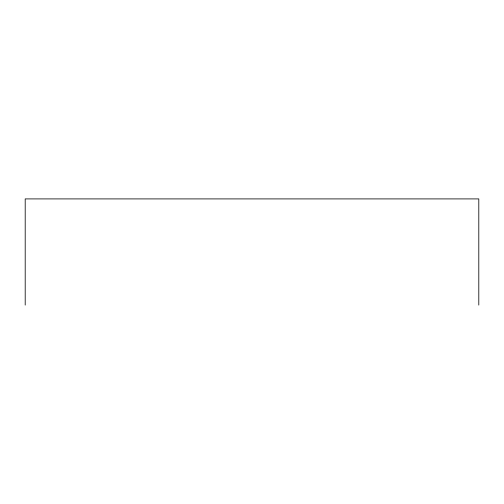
<?xml version="1.0" encoding="UTF-8"?>
<svg xmlns="http://www.w3.org/2000/svg" width="504" height="504" viewBox="0 0 504 504"><rect width="100%" height="100%" fill="white"/><g stroke="black" fill="none" stroke-linecap="round" stroke-linejoin="round"><path stroke-width="0.76" d="M478.8 305.09L478.8 198.91L25.2 198.91L25.2 305.09"/></g></svg>
